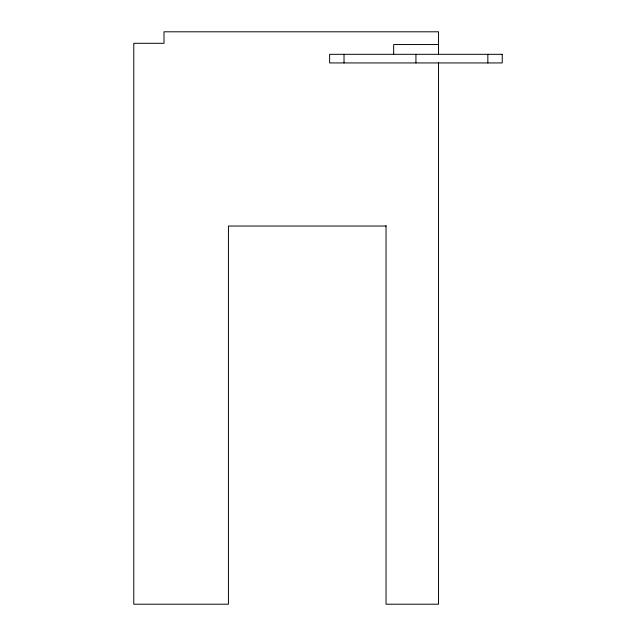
<?xml version="1.0" encoding="UTF-8"?>
<svg xmlns="http://www.w3.org/2000/svg" width="636" height="636" viewBox="0 0 636 636"><rect width="100%" height="100%" fill="white"/><g stroke="black" fill="none" stroke-linecap="round" stroke-linejoin="round"><path stroke-width="0.95" d="M438.538 44.536L393.668 44.536L393.668 54.314M386.036 226.034L228.443 226.034L228.443 604.2L133.775 604.2L133.775 43.304L164.009 43.304L164.009 31.8L438.538 31.8L438.538 54.656M487.844 54.314L487.844 62.94M438.538 62.606L438.538 604.2L386.036 604.2L386.036 225.581M415.936 54.314L415.936 62.94M344.02 54.314L344.02 62.94M502.225 54.314L329.639 54.314L329.639 62.94L502.225 62.94L502.225 54.314"/></g></svg>
